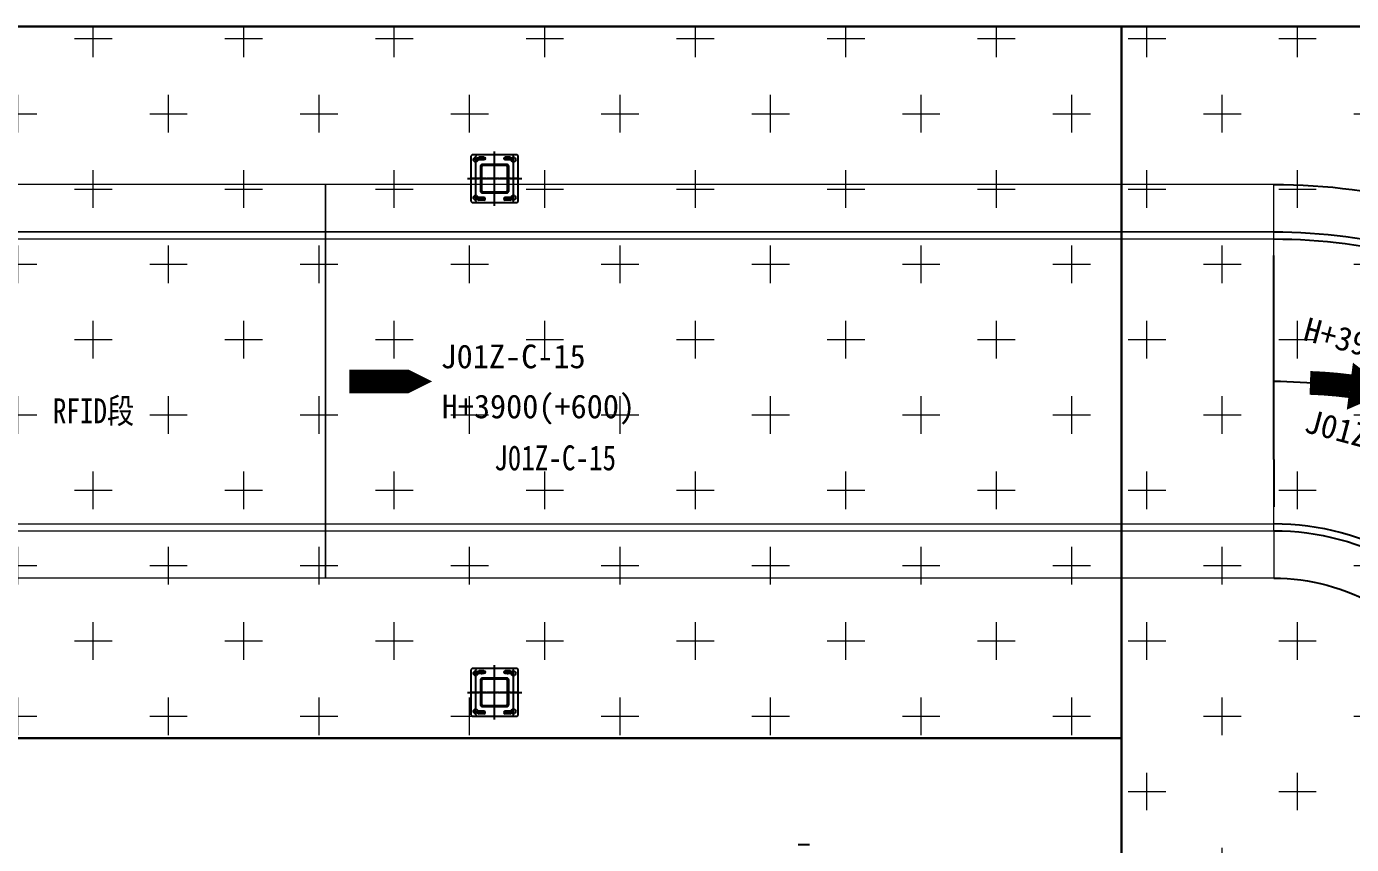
# Model space of a CAD drawing. Header units: millimetres. Extents: x 845401 to 948039, y 511594 to 550263.
# Drawn here: x 925244 to 930833, y 534689 to 538138 of the extents above; entities that cross this region are included whole.
import ezdxf
from ezdxf.enums import TextEntityAlignment as Align

# ---------------------------------------------------------------- set-up
doc = ezdxf.new("R2010")
doc.units = ezdxf.units.MM
for name, pattern in [('ACAD_ISO02W100', [15, 12, -3]), ('CENTER', [0]), ('CENTERX2', [4, 2.5, -0.5, 0.5, -0.5])]:
    doc.linetypes.add(name, pattern=pattern)
for name, color, linetype in [('00', 7, 'Continuous'), ('中心线层', 1, 'CENTERX2'), ('剖面线层', 2, 'Continuous'), ('焊接符号', 2, 'Continuous'), ('虚线', 4, 'ACAD_ISO02W100')]:
    doc.layers.add(name, color=color, linetype=linetype)
for name, color, linetype, lineweight in [('8101-0023040DXF_CONTINUOUS_LINE', 7, 'Continuous', 18), ('A-剖-0.10mm.......SECT-L01', 255, 'Continuous', 18), ('中心线', 1, 'CENTER', 9), ('物流设备', 7, 'Continuous', 5), ('粗实线', 7, 'Continuous', 30)]:
    doc.layers.add(name, color=color, linetype=linetype, lineweight=lineweight)
doc.styles.add('宋体', font='simsun.ttc', dxfattribs={"width": 0.8, "height": 700})
pattern_1 = [(0, (691447.87, 341554.85), (317.5, 317.5), [158.75, -476.25]), (90, (691527.24, 341475.47), (-317.5, 317.5), [158.75, -476.25])]

# ---------------------------------------------------------------- blocks, each defined once
blk = doc.blocks.new('*U100500')
at = {"color": 2}
for p, q in [((-1700, 2030), (-1700, 2230)), ((-1700, 1370), (-1700, 1170)), ((-330, 0), (-530, 0)), ((330, 0), (530, 0))]:
    blk.add_line(p, q, dxfattribs=at)
at = {"color": 1}
for p, q in [((-1700, 1370), (-1700, 2030)), ((-330, 0), (330, 0))]:
    blk.add_line(p, q, dxfattribs=at)
blk.add_lwpolyline([(-6.9, 152.9, 100, 100, 0.024821), (-20.6, 321.1, 200, 0, 0.025007), (-51.1, 488.2, 0, 0, 0)], format="xyseb")
at = {"color": 2}
for radius, start, end in [(2530, 60, 90), (2530, 45, 60), (2530, 30, 45), (1700, 60, 90), (1700, 45, 60), (2530, 0, 30), (1700, 30, 45), (870, 60, 90), (1700, 0, 30), (870, 45, 60), (870, 30, 45), (870, 0, 30)]:
    blk.add_arc((-1700, 0), radius, start, end, dxfattribs=at)
at = {"color": 1}
for radius, start, end in [(2330, 60, 90), (2330, 45, 60), (2330, 30, 45), (2330, 0, 30), (1070, 60, 90), (1070, 45, 60), (1070, 30, 45), (1070, 0, 30)]:
    blk.add_arc((-1700, 0), radius, start, end, dxfattribs=at)
at = {"color": 4}
for radius, start, end in [(2300, 60, 90), (2300, 45, 60), (2300, 30, 45), (2300, 0, 30), (1100, 60, 90), (1100, 45, 60), (1100, 30, 45), (1100, 0, 30)]:
    blk.add_arc((-1700, 0), radius, start, end, dxfattribs=at)
for tag, p in [('设备高度', (69, 513.7)), ('设备编号', (-291.6, 418.7))]:
    blk.add_attdef(tag, text='', height=100, rotation=285).set_placement(p, align=Align.CENTER)
at = {"flags": 1}
blk.add_attdef('设备类型', (-272.8, 82.2), '', height=100, dxfattribs=at)
blk = doc.blocks.new('*U100546')
at = {"color": 2}
for points in [[(0, 630), (2999.7, 630), (2999.7, 830), (0, 830)], [(0, -630), (2999.7, -630), (2999.7, -830), (0, -830)]]:
    blk.add_lwpolyline(points, close=True, dxfattribs=at)
at = {"color": 1}
blk.add_lwpolyline([(0, -630), (2999.7, -630), (2999.7, 630), (0, 630)], close=True, dxfattribs=at)
at = {"color": 4}
blk.add_lwpolyline([(0, -600), (2999.7, -600), (2999.7, 600), (0, 600)], close=True, dxfattribs=at)
blk.add_lwpolyline([(100, 0, 100, 100, 0), (250, 0, 200, 0, 0), (450, 0, 0, 0, 0)], format="xyseb")
for tag, p in [('设备编号', (485.2, 55.3)), ('设备高度', (489.7, -155.6))]:
    blk.add_attdef(tag, p, '', height=100)
at = {"flags": 1}
blk.add_attdef('设备类型', (8921.4, -37.1), '', height=100, dxfattribs=at)
blk = doc.blocks.new('G$C0940C817')
at = {"linetype": 'Continuous', "lineweight": 25}
blk.add_line((2183.7, 0), (2231.7, 0), dxfattribs=at)
blk = doc.blocks.new('螺旋滑槽3-1')
at = {"rotation": 180}
blk.add_blockref('G$C0940C817', (1175202.3, 1943851.7, 12.9), dxfattribs=at)
blk = doc.blocks.new('A$C61054E4C')
at = {"layer": '8101-0023040DXF_CONTINUOUS_LINE', "color": 2, "xscale": -1, "rotation": 270}
blk.add_blockref('螺旋滑槽3-1', (-1942170.6, -1172882.2, -12.9), dxfattribs=at)
blk = doc.blocks.new('*U100564')
at = {"color": 2}
for points in [[(0, 630), (4000, 630), (4000, 830), (0, 830)], [(0, -630), (4000, -630), (4000, -830), (0, -830)]]:
    blk.add_lwpolyline(points, close=True, dxfattribs=at)
at = {"color": 1}
blk.add_lwpolyline([(0, -630), (4000, -630), (4000, 630), (0, 630)], close=True, dxfattribs=at)
at = {"color": 4}
blk.add_lwpolyline([(0, -600), (4000, -600), (4000, 600), (0, 600)], close=True, dxfattribs=at)
blk.add_lwpolyline([(100, 0, 100, 100, 0), (250, 0, 200, 0, 0), (450, 0, 0, 0, 0)], format="xyseb")
for tag, p in [('设备编号', (485.2, 55.3)), ('设备高度', (489.7, -155.6))]:
    blk.add_attdef(tag, p, '', height=100)
at = {"flags": 1}
blk.add_attdef('设备类型', (8021.4, -37.1), '', height=100, dxfattribs=at)
blk = doc.blocks.new('C线')
ref = blk.add_blockref('*U100500', (1012374.7, 475479.9, 12.7), dxfattribs=dict(xscale=-1, rotation=270))
ref.add_attrib('设备高度', 'H+3900(+600)', dxfattribs={"height": 100, "rotation": 345}).set_placement((1012888.4, 475548.8, 12.7), align=Align.CENTER)
ref.add_attrib('设备编号', 'J01Z-C-16', dxfattribs={"height": 100, "rotation": 345}).set_placement((1012793.4, 475188.2, 12.7), align=Align.CENTER)
at = {"rotation": 90.00000000000021}
blk.add_blockref('A$C61054E4C', (1010505, 471845.9), dxfattribs=at)
at = {"layer": '物流设备', "color": 0}
for name, p, values in [('*U100546', (1005375, 475479.4, 12.7), {'设备高度': 'H+3900(+600)', '设备编号': 'J01Z-C-14'}), ('*U100564', (1008374.7, 475479.4, 12.7), {'设备高度': 'H+3900(+600)', '设备编号': 'J01Z-C-15'})]:
    blk.add_blockref(name, p, dxfattribs=at).add_auto_attribs(values)
at = {"layer": 'A-剖-0.10mm.......SECT-L01', "color": 1, "char_height": 105, "attachment_point": 1, "style": '宋体'}
for s, insert, width in [('{\\C2;RFID段}', (1007224.5, 475407.8, 2538.4), 438.493), ('J01Z-C-15', (1009086.2, 475209.6), 1150.178)]:
    blk.add_mtext(s, dxfattribs=dict(at, insert=insert, width=width))
blk = doc.blocks.new('SW_CENTERMARKSYMBOL_1')
at = {"layer": '中心线层', "color": 0, "linetype": 'CENTERX2', "lineweight": 18}
for p, q in [((-5, 0), (-8, 0)), ((0, 0), (-2.5, 0)), ((0, 5), (0, 8)), ((0, 0), (0, 2.5)), ((0, 0), (0, -2.5)), ((0, 0), (2.5, 0)), ((5, 0), (8, 0)), ((0, -5), (0, -8))]:
    blk.add_line(p, q, dxfattribs=at)
blk = doc.blocks.new('A$C0EA93B13')
at = {"layer": '剖面线层'}
h = blk.add_hatch(dxfattribs=at)
h.set_pattern_fill('STEEL', color=256, scale=4, angle=360)
h.set_pattern_definition([(45, (-777.313, -2370.405), (-8.980256, 8.980256), []), (45, (-777.313, -2364.055), (-8.980256, 8.980256), [])])
h.paths.add_polyline_path([(174.1, 175), (123.7, 175), (123.7, 170), (174.1, 170, -0.414214), (178.7, 165.4), (178.7, 115), (183.7, 115), (183.7, 165.4, 0.414214)])
h.paths.add_polyline_path([(123.7, 175), (73.3, 175, 0.414214), (63.7, 165.4), (63.7, 115), (68.7, 115), (68.7, 165.4, -0.414214), (73.3, 170), (123.7, 170)])
h.paths.add_polyline_path([(68.7, 115), (63.7, 115), (63.7, 64.6, 0.414214), (73.3, 55), (123.7, 55), (123.7, 60), (73.3, 60, -0.414214), (68.7, 64.6)])
h.paths.add_polyline_path([(183.7, 115), (178.7, 115), (178.7, 64.6, -0.414214), (174.1, 60), (123.7, 60), (123.7, 55), (174.1, 55, 0.414214), (183.7, 64.6)])
at = {"color": 7, "linetype": 'Continuous', "lineweight": 25}
for p, q in [((28.7, 215), (23.7, 210)), ((23.7, 210), (23.7, 20)), ((218.7, 215), (28.7, 215)), ((174.1, 175), (73.3, 175)), ((174.1, 170), (73.3, 170)), ((223.7, 210), (218.7, 215)), ((223.7, 20), (223.7, 210)), ((63.7, 165.4), (63.7, 64.6)), ((68.7, 165.4), (68.7, 64.6)), ((178.7, 64.6), (178.7, 165.4)), ((183.7, 64.6), (183.7, 165.4)), ((73.3, 60), (174.1, 60)), ((23.7, 20), (28.7, 15)), ((28.7, 15), (218.7, 15)), ((73.3, 55), (174.1, 55)), ((218.7, 15), (223.7, 20))]:
    blk.add_line(p, q, dxfattribs=at)
for centre in [(43.7, 195), (203.7, 195), (43.7, 35), (203.7, 35)]:
    blk.add_circle(centre, 9.5, dxfattribs=at)
for centre, radius, start, end in [((73.3, 165.4), 9.6, 90, 180), ((73.3, 165.4), 4.6, 90, 180), ((174.1, 165.4), 9.6, 0, 90), ((174.1, 165.4), 4.6, 0, 90), ((73.3, 64.6), 9.6, 180, 270), ((73.3, 64.6), 4.6, 180, 270), ((174.1, 64.6), 9.6, 270, 0), ((174.1, 64.6), 4.6, 270, 0)]:
    blk.add_arc(centre, radius, start, end, dxfattribs=at)
at = {"layer": '中心线层'}
for p, q in [((123.7, 230), (123.7, 0)), ((8.7, 115), (238.7, 115))]:
    blk.add_line(p, q, dxfattribs=at)
for p in [(43.7, 195), (203.7, 195), (43.7, 35), (203.7, 35)]:
    blk.add_blockref('SW_CENTERMARKSYMBOL_1', p, dxfattribs=at)
blk = doc.blocks.new('DSGDG')
at = {"color": 7, "linetype": 'Continuous', "lineweight": 25}
for p, q in [((95.8, 1999.2), (115.8, 1999.2)), ((95.8, 1988.2), (115.8, 1988.2))]:
    blk.add_line(p, q, dxfattribs=at)
for centre, start, end in [((95.8, 1993.7), 90, 270), ((115.8, 1993.7), 270, 90)]:
    blk.add_arc(centre, 5.5, start, end, dxfattribs=at)
at = {"layer": '中心线'}
for p, q in [((88.3, 1993.7), (123.3, 1993.7)), ((105.8, 2002.7), (105.8, 1984.7)), ((105.8, 1999.9), (105.8, 1987.5))]:
    blk.add_line(p, q, dxfattribs=at)
blk = doc.blocks.new('A$C3A1C310D')
at = {"layer": '焊接符号'}
h = blk.add_hatch(color=256, dxfattribs=at)
h.dxf.hatch_style = 1
h.paths.add_polyline_path([(131.7, 173.9), (131.7, 171.9), (141.7, 171.9), (141.7, 173.9)])
h.paths.add_polyline_path([(121.7, 173.9), (121.7, 171.9), (131.7, 171.9), (131.7, 173.9)])
h = blk.add_hatch(color=256, dxfattribs=at)
h.dxf.hatch_style = 1
h.paths.add_polyline_path([(166.7, 173.9), (166.7, 171.9), (176.7, 171.9), (176.7, 173.9)])
h.paths.add_polyline_path([(156.7, 173.9), (156.7, 171.9), (166.7, 171.9), (166.7, 173.9)])
h = blk.add_hatch(color=256, dxfattribs=at)
h.dxf.hatch_style = 1
h.paths.add_polyline_path([(201.7, 173.9), (201.7, 171.9), (191.7, 171.9), (191.7, 173.9)])
h.paths.add_polyline_path([(211.7, 173.9), (211.7, 171.9), (201.7, 171.9), (201.7, 173.9)])
h = blk.add_hatch(color=256, dxfattribs=at)
h.dxf.hatch_style = 1
h.paths.add_polyline_path([(104.7, 146.9), (106.7, 146.9), (106.7, 136.9), (104.7, 136.9)])
h.paths.add_polyline_path([(104.7, 156.9), (106.7, 156.9), (106.7, 146.9), (104.7, 146.9)])
h = blk.add_hatch(color=256, dxfattribs=at)
h.dxf.hatch_style = 1
h.paths.add_polyline_path([(104.7, 111.9), (106.7, 111.9), (106.7, 101.9), (104.7, 101.9)])
h.paths.add_polyline_path([(104.7, 121.9), (106.7, 121.9), (106.7, 111.9), (104.7, 111.9)])
h = blk.add_hatch(color=256, dxfattribs=at)
h.dxf.hatch_style = 1
h.paths.add_polyline_path([(228.6, 146.9), (226.6, 146.9), (226.6, 136.9), (228.6, 136.9)])
h.paths.add_polyline_path([(228.6, 156.9), (226.6, 156.9), (226.6, 146.9), (228.6, 146.9)])
h = blk.add_hatch(color=256, dxfattribs=at)
h.dxf.hatch_style = 1
h.paths.add_polyline_path([(228.6, 111.9), (226.6, 111.9), (226.6, 101.9), (228.6, 101.9)])
h.paths.add_polyline_path([(228.6, 121.9), (226.6, 121.9), (226.6, 111.9), (228.6, 111.9)])
h = blk.add_hatch(color=256, dxfattribs=at)
h.dxf.hatch_style = 1
h.paths.add_polyline_path([(104.7, 76.9), (106.7, 76.9), (106.7, 86.9), (104.7, 86.9)])
h.paths.add_polyline_path([(104.7, 66.9), (106.7, 66.9), (106.7, 76.9), (104.7, 76.9)])
h = blk.add_hatch(color=256, dxfattribs=at)
h.dxf.hatch_style = 1
h.paths.add_polyline_path([(228.6, 76.9), (226.6, 76.9), (226.6, 86.9), (228.6, 86.9)])
h.paths.add_polyline_path([(228.6, 66.9), (226.6, 66.9), (226.6, 76.9), (228.6, 76.9)])
h = blk.add_hatch(color=256, dxfattribs=at)
h.dxf.hatch_style = 1
h.paths.add_polyline_path([(131.7, 49.9), (131.7, 51.9), (141.7, 51.9), (141.7, 49.9)])
h.paths.add_polyline_path([(121.7, 49.9), (121.7, 51.9), (131.7, 51.9), (131.7, 49.9)])
h = blk.add_hatch(color=256, dxfattribs=at)
h.dxf.hatch_style = 1
h.paths.add_polyline_path([(166.7, 49.9), (166.7, 51.9), (176.7, 51.9), (176.7, 49.9)])
h.paths.add_polyline_path([(156.7, 49.9), (156.7, 51.9), (166.7, 51.9), (166.7, 49.9)])
h = blk.add_hatch(color=256, dxfattribs=at)
h.dxf.hatch_style = 1
h.paths.add_polyline_path([(201.7, 49.9), (201.7, 51.9), (191.7, 51.9), (191.7, 49.9)])
h.paths.add_polyline_path([(211.7, 49.9), (211.7, 51.9), (201.7, 51.9), (201.7, 49.9)])
at = {"color": 7, "linetype": 'Continuous', "lineweight": 25}
for p, q in [((71.7, 191.9), (66.7, 186.9)), ((66.7, 186.9), (66.7, 36.9)), ((261.7, 191.9), (71.7, 191.9)), ((266.7, 186.9), (261.7, 191.9)), ((266.7, 36.9), (266.7, 186.9)), ((66.7, 36.9), (71.7, 31.9)), ((71.7, 31.9), (261.7, 31.9)), ((261.7, 31.9), (266.7, 36.9))]:
    blk.add_line(p, q, dxfattribs=at)
at = {"layer": '中心线层'}
for p, q in [((166.7, 9.4), (166.7, 214.4)), ((56.7, 111.9), (276.7, 111.9))]:
    blk.add_line(p, q, dxfattribs=at)
at = {"layer": '虚线'}
for p, q in [((217.1, 171.9), (116.3, 171.9)), ((106.7, 162.3), (106.7, 61.5)), ((111.7, 162.3), (111.7, 61.5)), ((217.1, 166.9), (116.3, 166.9)), ((221.7, 61.5), (221.7, 162.3)), ((226.7, 61.5), (226.7, 162.3)), ((116.3, 56.9), (217.1, 56.9)), ((116.3, 51.9), (217.1, 51.9))]:
    blk.add_line(p, q, dxfattribs=at)
for centre, radius, start, end in [((116.3, 162.3), 9.6, 90, 180), ((217.1, 162.3), 9.6, 0, 90), ((116.3, 162.3), 4.6, 90, 180), ((217.1, 162.3), 4.6, 0, 90), ((116.3, 61.5), 9.6, 180, 270), ((116.3, 61.5), 4.6, 180, 270), ((217.1, 61.5), 9.6, 270, 0), ((217.1, 61.5), 4.6, 270, 0)]:
    blk.add_arc(centre, radius, start, end, dxfattribs=at)
at = {"rotation": 89.99999999999999}
for p in [(2075.4, 61.1), (2075.4, -48.9)]:
    blk.add_blockref('DSGDG', p, dxfattribs=at)
at = {"xscale": -1, "rotation": 270}
for p in [(-1742.1, 61.1), (-1742.1, -48.9)]:
    blk.add_blockref('DSGDG', p, dxfattribs=at)
blk = doc.blocks.new('G$C8DB13656')
at = {"color": 0, "linetype": 'ByBlock', "lineweight": -2}
for name, p in [('A$C0EA93B13', (-8.7, 0)), ('A$C3A1C310D', (-51.7, 3.1))]:
    blk.add_blockref(name, p, dxfattribs=at)
blk = doc.blocks.new('G$C92EDEFAC')
at = {"color": 7, "xscale": -1, "rotation": 90}
blk.add_blockref('G$C8DB13656', (230, 230), dxfattribs=at)
blk = doc.blocks.new('立腿底板')
at = {"color": 2, "xscale": -1, "rotation": 180}
blk.add_blockref('G$C92EDEFAC', (-115, 115), dxfattribs=at)
blk = doc.blocks.new('BC线平台')
at = {"layer": 'A-剖-0.10mm.......SECT-L01'}
h = blk.add_hatch(dxfattribs=at)
h.set_pattern_fill('CROSS', color=2, scale=50)
h.set_pattern_definition(pattern_1)
h.paths.add_polyline_path([(802932, 370096.4), (809174.2, 370096.4), (809174.2, 367096.4), (802932, 367096.4)])
h = blk.add_hatch(dxfattribs=at)
h.set_pattern_fill('CROSS', color=2, scale=50)
h.set_pattern_definition(pattern_1)
h.paths.add_polyline_path([(809174.2, 370096.4), (814169.9, 370096.4), (814169.9, 364896.4), (809174.2, 364896.4)])
at = {"layer": '粗实线', "elevation": 1}
for points in [[(802932, 370096.4), (809174.2, 370096.4), (809174.2, 367096.4), (802932, 367096.4)], [(809174.2, 370096.4), (814169.9, 370096.4), (814169.9, 364896.4), (809174.2, 364896.4)]]:
    blk.add_lwpolyline(points, close=True, dxfattribs=at)
for p in [(806529.9, 369455.1, 1), (806529.9, 367289.3, 1)]:
    blk.add_blockref('立腿底板', p)

msp = doc.modelspace()

# ---------------------------------------------------------------- block references
at = {"layer": '00'}
for name, p in [('BC线平台', (120688.3, 168041.3, -1)), ('C线', (-81869.8, 61162.2))]:
    msp.add_blockref(name, p, dxfattribs=at)

doc.saveas('drawing.dxf')
